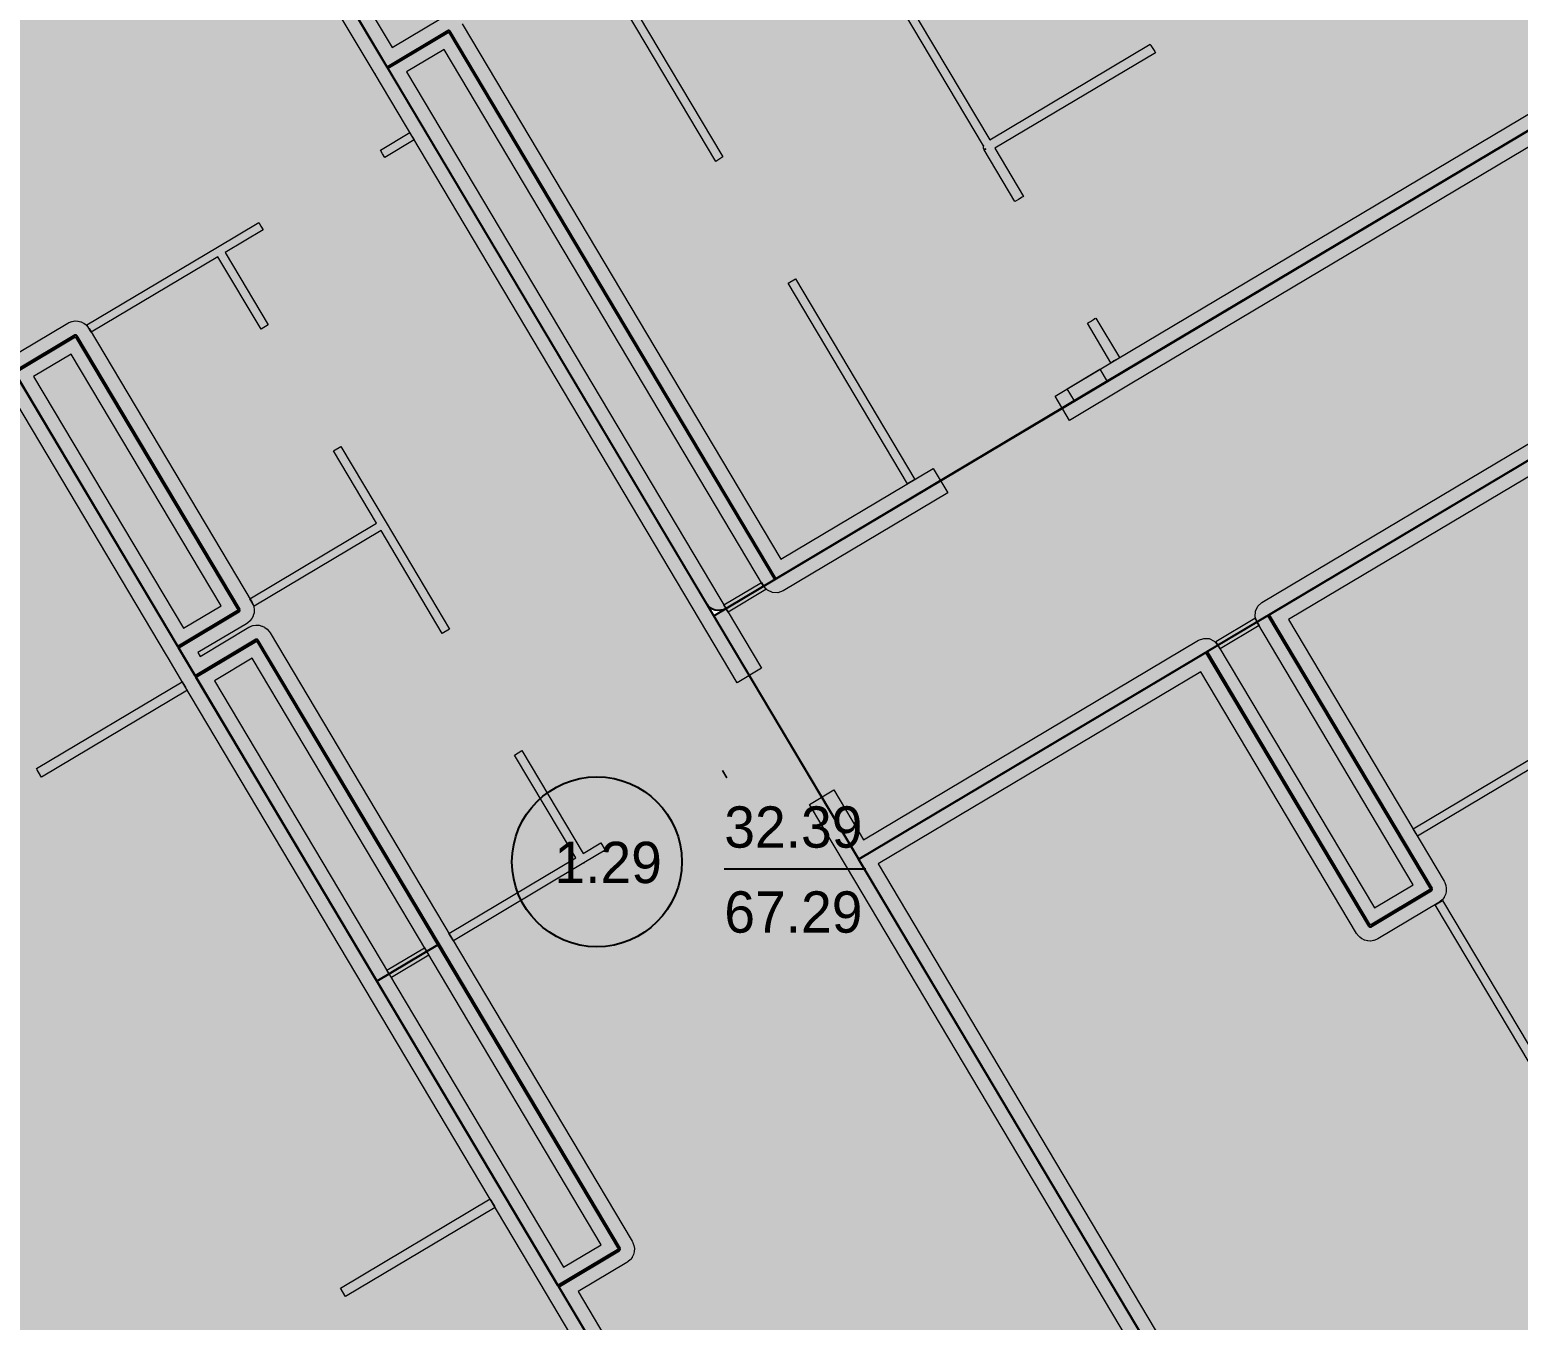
# Model space of a CAD drawing. Header units: millimetres. Extents: x 0 to 312583, y -208103 to 25097.
# Drawn here: x 122451 to 132965, y -155123 to -146011 of the extents above; entities that cross this region are included whole.
import ezdxf

# ---------------------------------------------------------------- set-up
doc = ezdxf.new("R2010")
doc.units = ezdxf.units.MM
doc.linetypes.add('Solid', pattern=[0])
for name, color, linetype, lineweight in [('Inner Walls', 5, 'Solid', 0), ('One-Bedroom Apartment', 151, 'Solid', 25), ('Room Objects', 47, 'Solid', 15), ('Room Walls', 47, 'Solid', 35), ('Service Area', 252, 'Solid', 25), ('Three-Bedroom Apartment', 250, 'Solid', 25), ('Two-Bedroom Apartment', 1, 'Solid', 35)]:
    doc.layers.add(name, color=color, linetype=linetype, lineweight=lineweight)
doc.styles.add('Dialog.plain', font='Dialog.plain')

msp = doc.modelspace()

# ---------------------------------------------------------------- hatches: boundary and pattern name
at = {"layer": 'One-Bedroom Apartment', "linetype": 'Solid', "lineweight": 25}
msp.add_hatch(color=250, dxfattribs=at).paths.add_polyline_path([(122678, -142415), (132910, -159600), (130019, -161321), (130019, -161321), (126188, -154886), (126188, -154886), (126617, -154630), (126619, -154629), (126620, -154627), (126621, -154625), (126622, -154624), (126622, -154622), (126622, -154620), (126621, -154618), (126621, -154616), (125342, -152468), (124063, -150320), (124062, -150318), (124060, -150317), (124058, -150316), (124057, -150315), (124055, -150315), (124053, -150315), (124051, -150316), (124049, -150316), (123619, -150572), (123502, -150375), (123502, -150375), (123931, -150119), (123933, -150118), (123934, -150116), (123935, -150114), (123936, -150113), (123936, -150111), (123936, -150109), (123936, -150107), (123935, -150105), (122784, -148172), (122783, -148170), (122781, -148169), (122779, -148168), (122778, -148167), (122776, -148167), (122774, -148167), (122772, -148167), (122770, -148168), (122340, -148424), (122340, -148424), (119788, -144136)], flags=0)
at = {"layer": 'Room Objects', "linetype": 'Solid', "lineweight": 0}
msp.add_hatch(color=5, dxfattribs=at).paths.add_polyline_path([(130010, -148408), (130062, -148494), (130062, -148494), (129830, -148632), (129778, -148546)], flags=0)
at = {"layer": 'Service Area', "linetype": 'Solid', "lineweight": 25}
for points in [[(161970, -129496), (162994, -131214), (128307, -151866), (127283, -150148)], [(127713, -149892), (127369, -150097), (127351, -150106), (127332, -150110), (127312, -150111), (127293, -150108), (127274, -150102), (127258, -150092), (127243, -150078), (127231, -150063), (124981, -146282), (125410, -146026)], [(123926, -150110), (123497, -150366), (122346, -148433), (122775, -148177)], [(130767, -150402), (131196, -150146), (132348, -152079), (131918, -152335)], [(124054, -150325), (125333, -152473), (124903, -152729), (124903, -152729), (123624, -150581)], [(125333, -152473), (126612, -154621), (126182, -154877), (124903, -152729), (124903, -152729)]]:
    msp.add_hatch(color=254, dxfattribs=at).paths.add_polyline_path(points, flags=0)
at = {"layer": 'Three-Bedroom Apartment', "linetype": 'Solid', "lineweight": 25}
msp.add_hatch(color=150, dxfattribs=at).paths.add_polyline_path([(130173, -148427), (127721, -149887), (127721, -149887), (125419, -146021), (125418, -146020), (125416, -146018), (125414, -146017), (125413, -146017), (125411, -146016), (125409, -146016), (125407, -146017), (125405, -146018), (124975, -146274), (122678, -142415), (125569, -140694), (128460, -138973), (131351, -137252), (134241, -135531), (134241, -135531), (137894, -141666), (137550, -141871), (137549, -141872), (137547, -141873), (137546, -141875), (137546, -141877), (137545, -141879), (137545, -141881), (137546, -141883), (137547, -141884), (138493, -143474), (135955, -144985), (133064, -146706)], flags=0)
h = msp.add_hatch(color=150, dxfattribs=at)
h.paths.add_polyline_path([(115464, -149969), (115464, -149969), (115464, -149969), (115464, -149969), (115465, -149969), (115466, -149968), (118127, -148384), (121220, -146542), (128587, -158915), (125494, -160757), (122400, -162599), (120743, -159815), (120743, -159815), (121172, -159559), (121174, -159558), (121175, -159556), (121176, -159555), (121177, -159553), (121177, -159551), (121177, -159549), (121177, -159547), (121176, -159545), (119667, -157011), (119667, -157011), (122321, -155430), (121298, -153712), (118643, -155292), (118643, -155292), (117058, -152628), (117056, -152627), (117055, -152625), (117053, -152624), (117052, -152624), (117050, -152623), (117048, -152624), (117046, -152624), (117044, -152625), (116614, -152881), (116614, -152881), (115034, -150227)], flags=0)
h.paths.add_polyline_path([(123189, -156886), (122759, -157142), (122758, -157143), (122756, -157144), (122755, -157146), (122755, -157148), (122754, -157150), (122754, -157152), (122755, -157154), (122756, -157155), (123470, -158354), (123471, -158356), (123472, -158357), (123474, -158358), (123476, -158359), (123478, -158359), (123480, -158359), (123481, -158358), (123483, -158357), (123913, -158102), (123914, -158101), (123916, -158099), (123917, -158097), (123917, -158096), (123917, -158094), (123917, -158092), (123917, -158090), (123916, -158088), (123202, -156889), (123201, -156888), (123200, -156886), (123198, -156885), (123196, -156885), (123194, -156885), (123192, -156885), (123191, -156885)], flags=0)
at = {"layer": 'Two-Bedroom Apartment', "linetype": 'Solid', "lineweight": 25}
msp.add_hatch(color=151, dxfattribs=at).paths.add_polyline_path([(135801, -157879), (132910, -159600), (128306, -151867), (128307, -151866), (130758, -150407), (131909, -152340), (131910, -152342), (131912, -152343), (131914, -152344), (131915, -152345), (131917, -152345), (131919, -152345), (131921, -152344), (131923, -152344), (132353, -152088), (132354, -152087), (132356, -152085), (132357, -152083), (132357, -152082), (132357, -152080), (132357, -152078), (132357, -152076), (132356, -152074), (131205, -150141), (134087, -148425), (136978, -146704), (138239, -148822), (138239, -148822), (137809, -149078), (137808, -149079), (137806, -149080), (137805, -149082), (137805, -149084), (137804, -149086), (137805, -149088), (137805, -149089), (137806, -149091), (138842, -150831), (138843, -150833), (138844, -150834), (138846, -150835), (138848, -150836), (138850, -150836), (138852, -150836), (138854, -150835), (138855, -150835), (139285, -150579), (139285, -150579), (141582, -154437), (138691, -156158)], flags=0)

# ---------------------------------------------------------------- linework, layer by layer
at = {"layer": 'Inner Walls', "color": 47, "linetype": 'Solid', "lineweight": 15}
for p, q in [((122892, -142579), (125010, -146136)), ((124890, -146325), (122720, -142681)), ((130122, -148341), (138356, -143439)), ((136006, -145071), (130224, -148513)), ((125010, -146136), (125354, -145932)), ((125505, -145970), (127756, -149750)), ((125379, -146150), (125113, -146308)), ((127635, -149939), (125379, -146150)), ((127447, -150621), (124890, -146325)), ((125113, -146308), (127619, -150518)), ((122375, -148287), (122719, -148082)), ((122719, -148082), (122728, -148078)), ((122728, -148078), (122729, -148077)), ((122729, -148077), (122748, -148070)), ((122748, -148070), (122750, -148070)), ((122750, -148070), (122769, -148067)), ((122769, -148067), (122771, -148067)), ((122771, -148067), (122791, -148068)), ((122791, -148068), (122793, -148068)), ((122793, -148068), (122812, -148073)), ((122812, -148073), (122813, -148074)), ((122813, -148074), (122831, -148082)), ((122831, -148082), (122833, -148083)), ((122833, -148083), (122849, -148095)), ((122849, -148095), (122850, -148096)), ((122850, -148096), (122863, -148111)), ((122863, -148111), (122864, -148112)), ((122864, -148112), (122870, -148121)), ((122870, -148121), (124021, -150054)), ((131154, -150055), (134466, -148083)), ((122744, -148301), (122478, -148459)), ((123803, -150079), (122744, -148301)), ((129693, -148597), (130122, -148341)), ((123416, -150426), (122255, -148475)), ((122478, -148459), (123536, -150237)), ((130224, -148513), (129795, -148769)), ((134138, -148511), (131342, -150176)), ((129795, -148769), (129693, -148597)), ((127756, -149750), (128833, -149109)), ((128833, -149109), (128936, -149281)), ((128936, -149281), (127772, -149973)), ((127661, -149967), (127635, -149939)), ((127697, -149984), (127661, -149967)), ((127736, -149986), (127697, -149984)), ((127772, -149973), (127736, -149986)), ((123536, -150237), (123803, -150079)), ((124021, -150054), (124025, -150063)), ((124025, -150063), (124026, -150064)), ((124026, -150064), (124033, -150083)), ((124035, -150128), (124030, -150147)), ((124033, -150083), (124033, -150085)), ((124033, -150085), (124036, -150104)), ((124036, -150106), (124035, -150126)), ((124035, -150126), (124035, -150128)), ((124036, -150104), (124036, -150106)), ((131106, -150155), (131108, -150116)), ((131108, -150116), (131125, -150081)), ((131125, -150081), (131154, -150055)), ((123982, -150205), (123639, -150409)), ((123654, -150435), (123998, -150230)), ((123991, -150199), (123982, -150205)), ((123992, -150198), (123991, -150199)), ((124007, -150185), (123992, -150198)), ((123998, -150230), (124007, -150226)), ((124008, -150183), (124007, -150185)), ((124007, -150226), (124008, -150225)), ((124020, -150168), (124008, -150183)), ((124008, -150225), (124027, -150218)), ((124021, -150166), (124020, -150168)), ((124029, -150148), (124021, -150166)), ((124027, -150218), (124029, -150218)), ((124030, -150147), (124029, -150148)), ((124029, -150218), (124048, -150215)), ((124048, -150215), (124050, -150215)), ((124050, -150215), (124070, -150216)), ((124070, -150216), (124072, -150216)), ((124072, -150216), (124091, -150221)), ((124091, -150221), (124092, -150222)), ((124092, -150222), (124110, -150230)), ((124110, -150230), (124112, -150231)), ((124112, -150231), (124127, -150243)), ((124127, -150243), (124129, -150244)), ((124129, -150244), (124142, -150259)), ((131119, -150192), (131106, -150155)), ((132223, -152048), (131119, -150192)), ((131342, -150176), (132442, -152023)), ((124142, -150259), (124143, -150260)), ((124143, -150260), (124149, -150269)), ((124149, -150269), (125428, -152417)), ((128341, -151730), (130707, -150321)), ((130707, -150321), (130744, -150308)), ((130744, -150308), (130783, -150310)), ((130783, -150310), (130818, -150327)), ((130818, -150327), (130844, -150356)), ((123428, -150446), (123416, -150426)), ((123533, -150623), (123428, -150446)), ((123639, -150409), (123654, -150435)), ((124023, -150449), (123756, -150607)), ((125256, -152519), (124023, -150449)), ((130844, -150356), (131949, -152211)), ((127619, -150518), (127447, -150621)), ((130723, -150544), (128444, -151901)), ((131823, -152391), (130723, -150544)), ((126102, -154937), (123533, -150623)), ((123756, -150607), (126222, -154748)), ((127959, -151480), (128131, -151378)), ((128131, -151378), (128341, -151730)), ((128220, -151918), (127959, -151480)), ((132696, -159436), (128220, -151918)), ((128444, -151901), (132868, -159334)), ((132442, -152023), (132447, -152032)), ((132447, -152032), (132447, -152033)), ((131949, -152211), (132223, -152048)), ((132441, -152137), (132429, -152153)), ((132442, -152135), (132441, -152137)), ((132451, -152117), (132442, -152135)), ((132447, -152033), (132454, -152052)), ((132456, -152097), (132451, -152116)), ((132451, -152116), (132451, -152117)), ((132454, -152052), (132454, -152054)), ((132454, -152054), (132457, -152073)), ((132457, -152075), (132456, -152095)), ((132456, -152095), (132456, -152097)), ((132457, -152073), (132457, -152075)), ((132404, -152174), (131974, -152429)), ((132412, -152168), (132404, -152174)), ((132414, -152167), (132412, -152168)), ((132428, -152154), (132414, -152167)), ((132429, -152153), (132428, -152154)), ((125428, -152417), (126707, -154565)), ((131829, -152399), (131823, -152391)), ((131830, -152401), (131829, -152399)), ((131843, -152416), (131830, -152401)), ((131845, -152417), (131843, -152416)), ((131860, -152429), (131845, -152417)), ((131862, -152430), (131860, -152429)), ((131880, -152438), (131862, -152430)), ((131881, -152439), (131880, -152438)), ((131900, -152444), (131881, -152439)), ((131902, -152444), (131900, -152444)), ((131922, -152445), (131902, -152444)), ((131924, -152445), (131922, -152445)), ((131943, -152442), (131924, -152445)), ((131945, -152441), (131943, -152442)), ((131964, -152435), (131945, -152441)), ((131965, -152434), (131964, -152435)), ((131974, -152429), (131965, -152434)), ((126488, -154590), (125256, -152519)), ((126222, -154748), (126488, -154590)), ((126707, -154565), (126711, -154574)), ((126715, -154659), (126707, -154677)), ((126711, -154574), (126712, -154575)), ((126712, -154575), (126719, -154594)), ((126716, -154658), (126715, -154659)), ((126721, -154639), (126716, -154658)), ((126719, -154594), (126719, -154596)), ((126719, -154596), (126722, -154615)), ((126722, -154617), (126721, -154637)), ((126721, -154637), (126721, -154639)), ((126722, -154615), (126722, -154617)), ((126668, -154716), (126325, -154920)), ((126676, -154710), (126668, -154716)), ((126678, -154709), (126676, -154710)), ((126693, -154696), (126678, -154709)), ((126694, -154694), (126693, -154696)), ((126706, -154679), (126694, -154694)), ((126707, -154677), (126706, -154679)), ((128373, -158752), (126102, -154937)), ((126325, -154920), (128556, -158668))]:
    msp.add_line(p, q, dxfattribs=at)
for p in [(124890, -146325), (123533, -150623)]:
    msp.add_point(p, dxfattribs=at)
at = {"layer": 'One-Bedroom Apartment', "color": 250, "linetype": 'Solid', "lineweight": 25}
for p, q in [((122678, -142415), (132910, -159600)), ((122770, -148168), (122340, -148424)), ((122772, -148167), (122770, -148168)), ((122774, -148167), (122772, -148167)), ((122776, -148167), (122774, -148167)), ((122778, -148167), (122776, -148167)), ((122779, -148168), (122778, -148167)), ((122781, -148169), (122779, -148168)), ((122783, -148170), (122781, -148169)), ((122784, -148172), (122783, -148170)), ((123935, -150105), (122784, -148172)), ((123502, -150375), (123931, -150119)), ((123931, -150119), (123933, -150118)), ((123933, -150118), (123934, -150116)), ((123934, -150116), (123935, -150114)), ((123936, -150107), (123935, -150105)), ((123935, -150114), (123936, -150113)), ((123936, -150109), (123936, -150107)), ((123936, -150111), (123936, -150109)), ((123936, -150113), (123936, -150111)), ((124049, -150316), (123619, -150572)), ((124051, -150316), (124049, -150316)), ((124053, -150315), (124051, -150316)), ((124055, -150315), (124053, -150315)), ((124057, -150315), (124055, -150315)), ((124058, -150316), (124057, -150315)), ((124060, -150317), (124058, -150316)), ((124062, -150318), (124060, -150317)), ((124063, -150320), (124062, -150318)), ((125342, -152468), (124063, -150320)), ((123619, -150572), (123502, -150375)), ((126621, -154616), (125342, -152468)), ((126188, -154886), (126617, -154630)), ((126617, -154630), (126619, -154629)), ((126619, -154629), (126620, -154627)), ((126620, -154627), (126621, -154625)), ((126621, -154618), (126621, -154616)), ((126622, -154620), (126621, -154618)), ((126621, -154625), (126622, -154624)), ((126622, -154622), (126622, -154620)), ((126622, -154624), (126622, -154622)), ((130019, -161321), (126188, -154886))]:
    msp.add_line(p, q, dxfattribs=at)
for p in [(123502, -150375), (126188, -154886)]:
    msp.add_point(p, dxfattribs=at)
at = {"layer": 'Room Objects', "color": 0, "linetype": 'Solid', "lineweight": 0}
for p, q in [((129778, -148546), (130010, -148408)), ((130010, -148408), (130062, -148494)), ((129830, -148632), (129778, -148546)), ((130062, -148494), (129830, -148632))]:
    msp.add_line(p, q, dxfattribs=at)
msp.add_point((130062, -148494), dxfattribs=at)
at = {"layer": 'Room Walls', "color": 47, "linetype": 'Solid', "lineweight": 9}
for p, q in [((129188, -146831), (127861, -144602)), ((127912, -144571), (129232, -146788)), ((127296, -146940), (126416, -145462)), ((126467, -145432), (127347, -146909)), ((129232, -146788), (130366, -146113)), ((130366, -146113), (130371, -146121)), ((130371, -146121), (130384, -146142)), ((130384, -146142), (130397, -146164)), ((130402, -146173), (129268, -146848)), ((130397, -146164), (130402, -146173)), ((124928, -146860), (125135, -146737)), ((125135, -146737), (125150, -146763)), ((125150, -146763), (125166, -146788)), ((124943, -146886), (124928, -146860)), ((125166, -146788), (124958, -146912)), ((129187, -146833), (129188, -146831)), ((129187, -146839), (129187, -146833)), ((129187, -146841), (129187, -146839)), ((129188, -146846), (129187, -146841)), ((129188, -146848), (129188, -146846)), ((129190, -146854), (129188, -146848)), ((129191, -146856), (129190, -146854)), ((129200, -146851), (129191, -146856)), ((129193, -146858), (129201, -146853)), ((129410, -147224), (129193, -146858)), ((129201, -146853), (129200, -146851)), ((129268, -146848), (129470, -147188)), ((124958, -146912), (124943, -146886)), ((127347, -146909), (127296, -146940)), ((129462, -147193), (129434, -147210)), ((129470, -147188), (129462, -147193)), ((129419, -147219), (129410, -147224)), ((129434, -147210), (129419, -147219)), ((123776, -147546), (124069, -147372)), ((124069, -147372), (124084, -147398)), ((124084, -147398), (124099, -147423)), ((124099, -147423), (123832, -147583)), ((122854, -148095), (123776, -147546)), ((123780, -147613), (122885, -148146)), ((124085, -148124), (123780, -147613)), ((123832, -147583), (124136, -148094)), ((127808, -147799), (127859, -147769)), ((128652, -149217), (127808, -147799)), ((127859, -147769), (128703, -149186)), ((122885, -148146), (122854, -148095)), ((124136, -148094), (124085, -148124)), ((129922, -148083), (129930, -148078)), ((130088, -148362), (129922, -148083)), ((129930, -148078), (129944, -148070)), ((129944, -148070), (129973, -148052)), ((129973, -148052), (129982, -148047)), ((129982, -148047), (130148, -148326)), ((130109, -148349), (130096, -148357)), ((130122, -148341), (130109, -148349)), ((130149, -148327), (130122, -148341)), ((130148, -148326), (130149, -148327)), ((130096, -148357), (130088, -148362)), ((124596, -148984), (124648, -148953)), ((124648, -148953), (124968, -149490)), ((124901, -149495), (124596, -148984)), ((128703, -149186), (128652, -149217)), ((124005, -150028), (124901, -149495)), ((124968, -149490), (125415, -150242)), ((124932, -149547), (124036, -150080)), ((125364, -150273), (124932, -149547)), ((127353, -150072), (127620, -149913)), ((127620, -149913), (127651, -149964)), ((124036, -150080), (124005, -150028)), ((127651, -149964), (127384, -150123)), ((127384, -150123), (127353, -150072)), ((125415, -150242), (125364, -150273)), ((130829, -150330), (131104, -150166)), ((131134, -150218), (130860, -150381)), ((131104, -150166), (131134, -150218)), ((130860, -150381), (130829, -150330)), ((122498, -151228), (123528, -150615)), ((123528, -150615), (123551, -150652)), ((123551, -150652), (123559, -150666)), ((123564, -150675), (122534, -151288)), ((123559, -150666), (123564, -150675)), ((125875, -151132), (125927, -151101)), ((126308, -151858), (125875, -151132)), ((125927, -151101), (126359, -151827)), ((132222, -151653), (133143, -151105)), ((133174, -151157), (132253, -151705)), ((122503, -151237), (122498, -151228)), ((122529, -151280), (122503, -151237)), ((122534, -151288), (122529, -151280)), ((127344, -151241), (127345, -151240)), ((127375, -151292), (127344, -151241)), ((127345, -151240), (127376, -151292)), ((127376, -151292), (127375, -151292)), ((132243, -151688), (132222, -151653)), ((132253, -151705), (132243, -151688)), ((126359, -151827), (126485, -151752)), ((126515, -151804), (126364, -151894)), ((126485, -151752), (126515, -151804)), ((125412, -152391), (126308, -151858)), ((126364, -151894), (125443, -152443)), ((132378, -152189), (132430, -152158)), ((135647, -157680), (132378, -152189)), ((132430, -152158), (135699, -157649)), ((125443, -152443), (125412, -152391)), ((124974, -152652), (125240, -152493)), ((125271, -152545), (125005, -152703)), ((125240, -152493), (125271, -152545)), ((125005, -152703), (124974, -152652)), ((124646, -154896), (125703, -154266)), ((125738, -154327), (124682, -154956)), ((125703, -154266), (125708, -154275)), ((125708, -154275), (125733, -154318)), ((125733, -154318), (125738, -154327)), ((124651, -154904), (124646, -154896)), ((124676, -154947), (124651, -154904)), ((124682, -154956), (124676, -154947))]:
    msp.add_line(p, q, dxfattribs=at)
for p in [(129188, -146831), (129201, -146853), (129973, -148052), (126364, -151894)]:
    msp.add_point(p, dxfattribs=at)
at = {"layer": 'Service Area', "color": 254, "linetype": 'Solid', "lineweight": 25}
for p, q in [((127283, -150148), (161970, -129496)), ((162994, -131214), (128307, -151866)), ((124981, -146282), (125410, -146026)), ((125410, -146026), (127713, -149892)), ((127231, -150063), (124981, -146282)), ((122346, -148433), (122775, -148177)), ((122775, -148177), (123926, -150110)), ((123497, -150366), (122346, -148433)), ((127713, -149892), (127369, -150097)), ((123926, -150110), (123497, -150366)), ((127243, -150078), (127231, -150063)), ((127258, -150092), (127243, -150078)), ((127274, -150102), (127258, -150092)), ((127293, -150108), (127274, -150102)), ((127312, -150111), (127293, -150108)), ((127332, -150110), (127312, -150111)), ((127351, -150106), (127332, -150110)), ((127369, -150097), (127351, -150106)), ((128307, -151866), (127283, -150148)), ((130767, -150402), (131196, -150146)), ((131196, -150146), (132348, -152079)), ((123624, -150581), (124054, -150325)), ((124054, -150325), (125333, -152473)), ((131918, -152335), (130767, -150402)), ((124903, -152729), (123624, -150581)), ((132348, -152079), (131918, -152335)), ((124903, -152729), (125333, -152473)), ((125333, -152473), (124903, -152729)), ((125333, -152473), (126612, -154621)), ((126182, -154877), (124903, -152729)), ((126612, -154621), (126182, -154877))]:
    msp.add_line(p, q, dxfattribs=at)
msp.add_point((124903, -152729), dxfattribs=at)
msp.add_point((124903, -152729), dxfattribs=at)
at = {"layer": 'Three-Bedroom Apartment', "color": 150, "linetype": 'Solid', "lineweight": 25}
for p, q in [((124975, -146274), (122678, -142415)), ((125405, -146018), (124975, -146274)), ((125407, -146017), (125405, -146018)), ((125409, -146016), (125407, -146017)), ((125411, -146016), (125409, -146016)), ((125413, -146017), (125411, -146016)), ((125414, -146017), (125413, -146017)), ((125416, -146018), (125414, -146017)), ((125418, -146020), (125416, -146018)), ((125419, -146021), (125418, -146020)), ((127721, -149887), (125419, -146021)), ((121220, -146542), (128587, -158915)), ((133064, -146706), (130173, -148427)), ((130173, -148427), (127721, -149887))]:
    msp.add_line(p, q, dxfattribs=at)
at = {"layer": 'Three-Bedroom Apartment', "color": 7, "linetype": 'Solid', "lineweight": 25}
msp.add_line((127357, -151936), (128357, -151936), dxfattribs=at)
msp.add_circle((126457, -151886), 600, dxfattribs=at)
at = {"layer": 'Three-Bedroom Apartment', "color": 150, "linetype": 'Solid', "lineweight": 25}
msp.add_point((127721, -149887), dxfattribs=at)
at = {"layer": 'Two-Bedroom Apartment', "color": 151, "linetype": 'Solid', "lineweight": 25}
for p, q in [((131205, -150141), (134087, -148425)), ((132356, -152074), (131205, -150141)), ((128307, -151866), (130758, -150407)), ((130758, -150407), (131909, -152340)), ((128306, -151867), (128307, -151866)), ((132910, -159600), (128306, -151867)), ((131923, -152344), (132353, -152088)), ((132353, -152088), (132354, -152087)), ((132354, -152087), (132356, -152085)), ((132357, -152076), (132356, -152074)), ((132356, -152085), (132357, -152083)), ((132357, -152078), (132357, -152076)), ((132357, -152080), (132357, -152078)), ((132357, -152082), (132357, -152080)), ((132357, -152083), (132357, -152082)), ((131909, -152340), (131910, -152342)), ((131910, -152342), (131912, -152343)), ((131912, -152343), (131914, -152344)), ((131914, -152344), (131915, -152345)), ((131915, -152345), (131917, -152345)), ((131917, -152345), (131919, -152345)), ((131919, -152345), (131921, -152344)), ((131921, -152344), (131923, -152344))]:
    msp.add_line(p, q, dxfattribs=at)

# ---------------------------------------------------------------- texts
at = {"layer": 'Three-Bedroom Apartment', "color": 7, "linetype": 'Solid', "lineweight": 25, "style": 'Dialog.plain'}
for s, p in [('32.39', (127357, -151786)), ('1.29', (126157, -152036)), ('67.29', (127357, -152386))]:
    msp.add_text(s, height=291.6, dxfattribs=at).set_placement(p)

doc.saveas('drawing.dxf')
